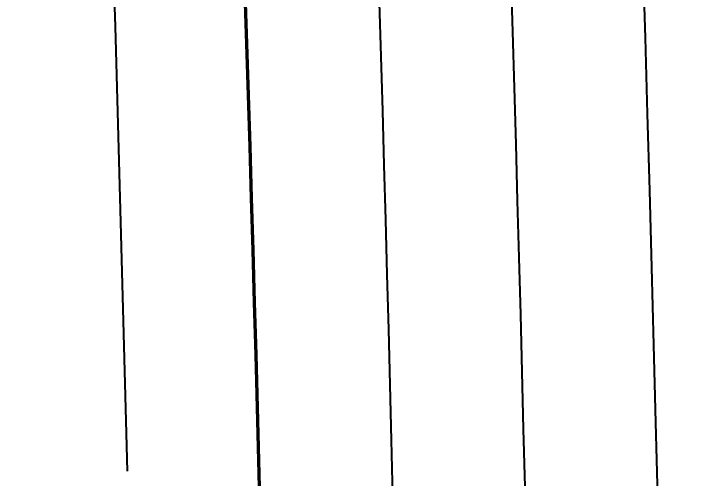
# Model space of a CAD drawing. Header units: feet. Extents: x 10084 to 13321, y 3329 to 8503.
# Drawn here: x 12002.56 to 12023.27, y 5483.17 to 5497.25 of the extents above; entities that cross this region are included whole.
import ezdxf

# ---------------------------------------------------------------- set-up
doc = ezdxf.new("R2010")
doc.units = ezdxf.units.FT
doc.header["$LTSCALE"] = 40
doc.header["$MEASUREMENT"] = 0
doc.layers.add('Level 1', color=7, linetype='Continuous')

msp = doc.modelspace()

# ---------------------------------------------------------------- linework, layer by layer
at = {"layer": 'Level 1', "color": 5, "linetype": 'Continuous', "lineweight": 40}
for points, knots in [([(12034.13, 5477.758), (12031.849, 5580.888), (12016.825, 5713.771), (12013.005, 5746.267), (12007.836, 5791.705), (12004.859, 5816.173), (12003.654, 5830.138), (12003.242, 5835.303)], [0, 0, 0, 0, 0.215507, 0.431014, 0.646521, 0.862028, 1, 1, 1, 1]), ([(12038.13, 5477.761), (12035.844, 5581.157), (12020.799, 5714.229), (12016.978, 5746.726), (12011.83, 5791.981), (12009.587, 5810.426), (12008.708, 5819.107)], [0, 0, 0, 0, 0.250791, 0.501581, 0.752372, 1, 1, 1, 1]), ([(12026.131, 5477.667), (12023.859, 5580.349), (12008.878, 5712.854), (12005.058, 5745.348), (11999.929, 5790.438), (11997.676, 5808.967), (11996.791, 5817.669)], [0, 0, 0, 0, 0.251379, 0.502758, 0.754137, 1, 1, 1, 1]), ([(12022.13, 5477.751), (12019.864, 5580.079), (12004.904, 5712.396), (12001.084, 5744.888), (11995.953, 5789.998), (11993.691, 5808.602), (11992.804, 5817.335)], [0, 0, 0, 0, 0.251263, 0.502527, 0.75379, 1, 1, 1, 1])]:
    msp.add_open_spline(points, degree=3, knots=knots, dxfattribs=at)
at = {"layer": 'Level 1', "color": 5, "linetype": 'Continuous', "lineweight": 70}
msp.add_open_spline([(12030.13, 5477.756), (12027.854, 5580.618), (12012.852, 5713.312), (12009.031, 5745.807), (12003.901, 5790.905), (12001.652, 5809.41), (12000.771, 5818.074)], degree=3, knots=[0, 0, 0, 0, 0.251379, 0.502758, 0.754137, 1, 1, 1, 1], dxfattribs=at)
at = {"layer": 'Level 1', "color": 5, "linetype": 'Continuous', "lineweight": 40}
for points in [[(12018.131, 5477.663), (12016.459, 5553.184), (12011.94, 5608.981), (12007.931, 5648.477)], [(12014.132, 5477.574), (12012.519, 5550.435), (12008.257, 5604.842), (12004.359, 5644.025)], [(12005.993, 5483.421), (12004.408, 5548.184), (12000.738, 5597.916), (11997.099, 5637.005)]]:
    msp.add_open_spline(points, degree=3, dxfattribs=at)
at = {"layer": 'Level 1', "color": 5, "linetype": 'Continuous', "lineweight": 70}
msp.add_open_spline([(12010.211, 5473.976), (12009.383, 5509.175), (12008.092, 5539.15), (12006.576, 5564.977)], degree=3, dxfattribs=at)

doc.saveas('drawing.dxf')
